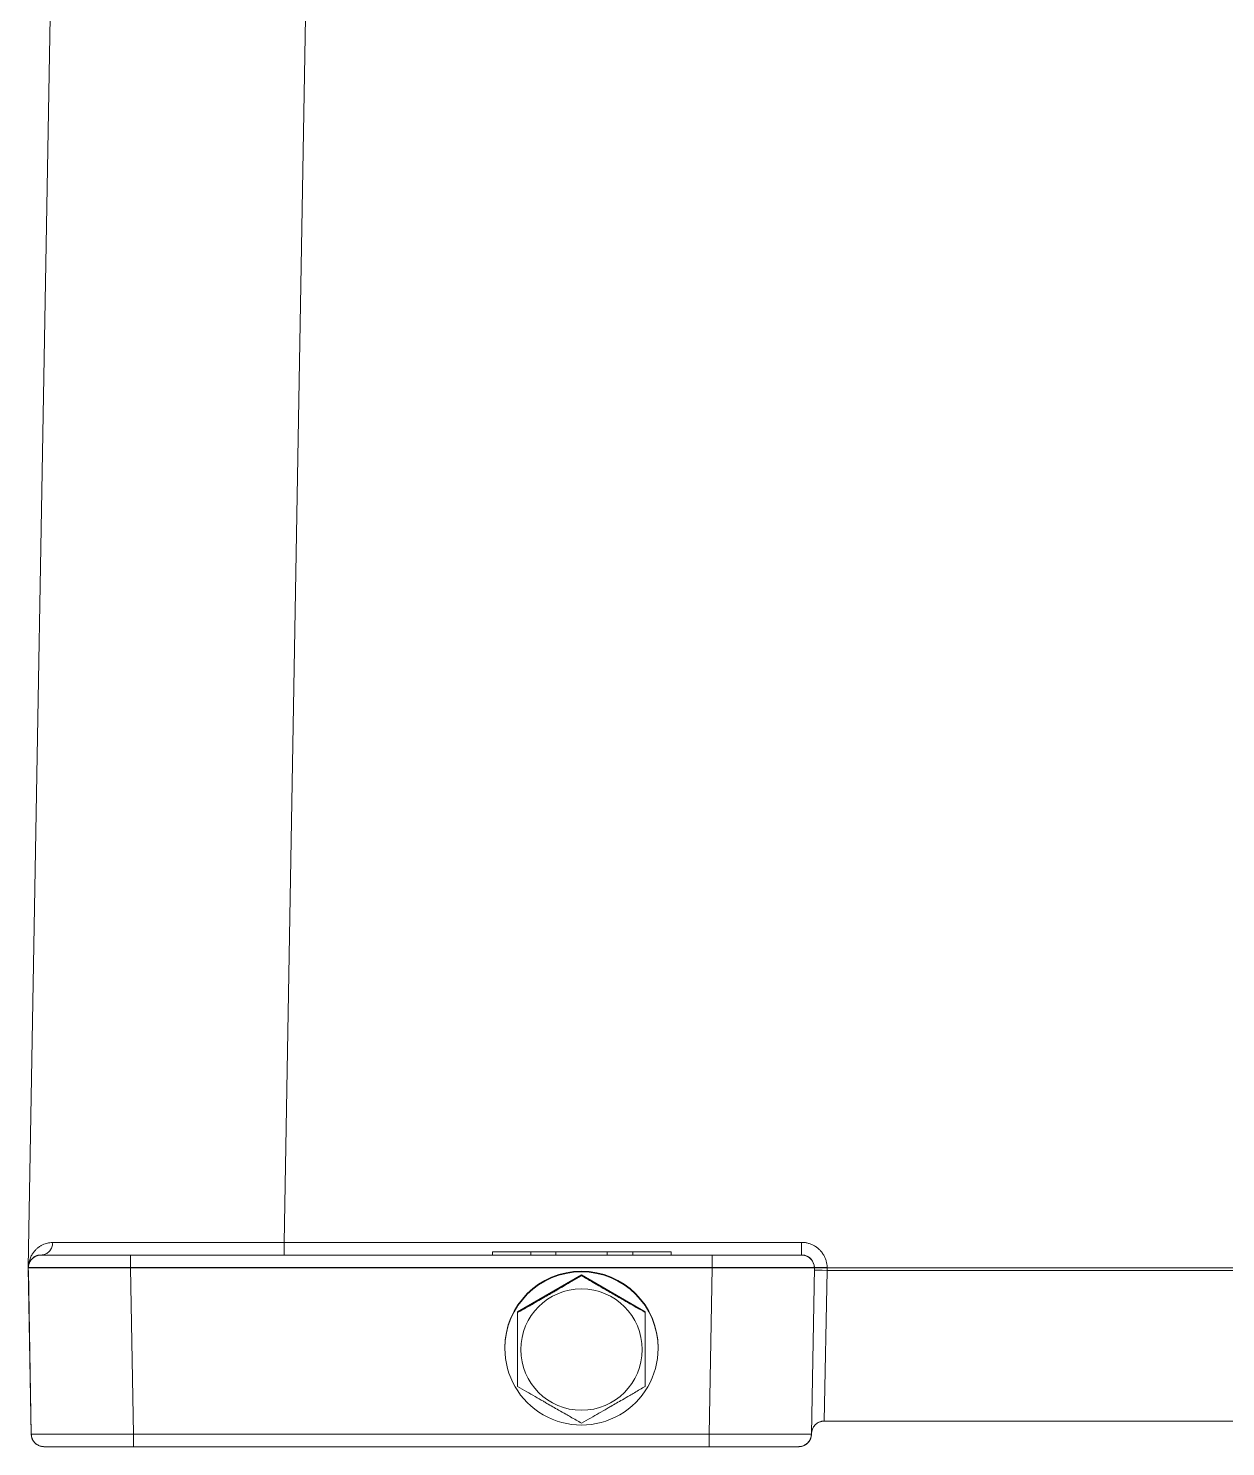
# Model space of a CAD drawing. Header units: millimetres. Extents: x -728 to 992, y -670 to 797.
# Drawn here: x -138.3 to -44.6, y 272.8 to 383.8 of the extents above; entities that cross this region are included whole.
import ezdxf

# ---------------------------------------------------------------- set-up
doc = ezdxf.new("R2010")
doc.units = ezdxf.units.MM
doc.linetypes.add('K5LT_THIN', pattern=[0])

# ---------------------------------------------------------------- blocks, each defined once
blk = doc.blocks.new('U13')
at = {"color": 7, "linetype": 'K5LT_THIN', "lineweight": 18}
for p, q in [((-135.89, 426.05), (-138.32, 286.86)), ((-115.89, 426.05), (-118.28, 288.83)), ((-118.28, 288.83), (-77.76, 288.83)), ((-118.28, 287.84), (-118.28, 288.83)), ((-77.76, 288.83), (-77.76, 287.84)), ((-137.78, 287.73), (-137.8, 287.72)), ((-137.79, 287.73), (-137.78, 287.73)), ((-137.32, 287.84), (-137.32, 287.84)), ((-130.32, 287.84), (-137.32, 287.84)), ((-137.32, 287.84), (-137.32, 287.84)), ((-137.32, 287.84), (-137.32, 287.84)), ((-137.32, 287.84), (-130.32, 287.84)), ((-137.32, 287.84), (-134.97, 287.84)), ((-137.32, 287.84), (-123.32, 287.84)), ((-137.32, 287.84), (-137.32, 287.84)), ((-136.56, 287.84), (-132.07, 287.84)), ((-135.4, 287.84), (-132.92, 287.84)), ((-134.97, 287.84), (-130.65, 287.84)), ((-134.97, 287.84), (-134.86, 287.84)), ((-132.92, 287.84), (-132.07, 287.84)), ((-132.54, 287.84), (-130.32, 287.84)), ((-132.07, 287.84), (-130.32, 287.84)), ((-130.32, 286.86), (-130.32, 287.84)), ((-84.76, 287.84), (-130.32, 287.84)), ((-101.98, 287.84), (-101.98, 288.09)), ((-101.98, 288.09), (-98.97, 288.09)), ((-98.97, 287.84), (-98.97, 288.09)), ((-98.97, 288.09), (-97, 288.09)), ((-97, 288.09), (-93, 288.09)), ((-97, 287.84), (-97, 288.09)), ((-93, 287.84), (-93, 288.09)), ((-93, 288.09), (-90.97, 288.09)), ((-90.97, 287.84), (-90.97, 288.09)), ((-90.97, 288.09), (-87.98, 288.09)), ((-87.98, 287.84), (-87.98, 288.09)), ((-87.98, 287.84), (-87.98, 288.09)), ((-87.98, 288.09), (-87.98, 288.09)), ((-84.76, 287.84), (-84.76, 286.86)), ((-77.76, 287.84), (-84.76, 287.84)), ((-84.76, 287.84), (-77.76, 287.84)), ((-77.76, 287.84), (-77.76, 287.84)), ((-138.32, 286.86), (-138.32, 286.84)), ((-138.32, 286.86), (-138.32, 286.86)), ((-138.32, 286.86), (-138.32, 286.86)), ((-130.32, 286.84), (-138.32, 286.84)), ((-138.32, 286.84), (-138.09, 273.83)), ((-138.31, 286.63), (-138.09, 273.83)), ((-138.1, 287.46), (-138.1, 287.47)), ((-138.1, 287.47), (-138.1, 287.46)), ((-130.32, 286.86), (-130.32, 286.84)), ((-84.76, 286.86), (-130.32, 286.86)), ((-84.76, 286.84), (-130.32, 286.84)), ((-130.32, 286.84), (-130.09, 273.83)), ((-84.76, 286.84), (-84.99, 273.83)), ((-84.76, 286.86), (-84.76, 286.84)), ((-76.76, 286.84), (-84.76, 286.84)), ((-76.76, 286.84), (-76.99, 273.83)), ((-76.76, 286.86), (-76.76, 286.84)), ((-75.76, 286.84), (-76.76, 286.84)), ((-75.77, 286.63), (-75.99, 274.84)), ((-75.76, 286.84), (-75.77, 286.63)), ((96.77, 286.63), (-75.77, 286.63)), ((-75.76, 286.86), (-75.76, 286.84)), ((96.76, 286.84), (-75.76, 286.84)), ((-95, 286.28), (-100, 283.39)), ((-90, 283.39), (-95, 286.28)), ((-95, 286.28), (-95, 286.22)), ((-100, 283.39), (-100, 283.33)), ((-100, 277.56), (-100, 283.33)), ((-90, 283.39), (-90, 283.33)), ((-90, 283.33), (-90, 277.56)), ((-101, 280.56), (-101, 280.58)), ((-101, 280.53), (-101, 280.56)), ((-89, 280.56), (-89, 280.58)), ((-89, 280.53), (-89, 280.56)), ((96.99, 274.84), (-75.99, 274.84)), ((-75.99, 274.84), (-75.99, 274.84)), ((-138.09, 273.83), (-138.09, 273.82)), ((-138.09, 273.82), (-138.09, 273.82)), ((-130.09, 273.83), (-130.09, 272.84)), ((-84.99, 273.83), (-130.09, 273.83)), ((-84.99, 272.84), (-84.99, 273.83)), ((-76.99, 273.86), (-76.99, 273.87)), ((-137.1, 272.84), (-137.09, 272.84)), ((-137.09, 272.84), (-130.09, 272.84)), ((-130.09, 272.84), (-137.09, 272.84)), ((-130.09, 272.84), (-137.09, 272.84)), ((-137.09, 272.84), (-128.09, 272.84)), ((-137.09, 272.84), (-137.09, 272.84)), ((-137.09, 272.84), (-137.09, 272.84)), ((-123.09, 272.84), (-137.09, 272.84)), ((-130.09, 272.84), (-137.09, 272.84)), ((-84.99, 272.84), (-130.09, 272.84)), ((-130.09, 272.84), (-130.09, 272.84)), ((-130.09, 272.84), (-130.09, 272.84)), ((-130.09, 272.84), (-130.09, 272.84)), ((-77.99, 272.84), (-86.99, 272.84)), ((-84.99, 272.84), (-77.99, 272.84)), ((-77.99, 272.84), (-84.99, 272.84)), ((-77.99, 272.84), (-77.99, 272.84)), ((-77.99, 272.84), (-77.99, 272.84))]:
    blk.add_line(p, q, dxfattribs=at)
for centre, start, end in [((-137.32, 286.84), 90, 178.9353), ((-137.32, 286.84), 102.7777, 103.7328), ((-137.32, 286.84), 103.7328, 103.8035), ((-77.76, 286.84), 1, 90), ((-137.32, 286.84), 168.0203, 178.2334), ((-137.32, 286.84), 178.2334, 178.2504), ((-137.32, 286.84), 178.9353, 179), ((-75.99, 273.84), 90, 179), ((-137.09, 273.84), 181, 270), ((-77.99, 273.84), 270, 359)]:
    blk.add_arc(centre, 1, start, end, dxfattribs=at)
for centre, major_axis, ratio, start_param, end_param in [((-95, 280.58), (-6, 0), 0.999848, 3.141593, 6.283185), ((-95, 280.56), (-6, 0), 0.999848, 3.141593, 6.283185), ((-95, 280.56), (-6, 0), 0.999848, 3.141593, 6.283185), ((-95, 280.53), (-6, 0), 0.999848, 3.141593, 6.283185), ((-75.77, 286.62), (-1, 0.017), 0.01745, 4.712694, 6.283185), ((-75.76, 286.88), (1, 0.017), 0.01745, 3.141593, 4.712084), ((-95, 280.53), (-6, 0), 0.999848, 0, 3.141593)]:
    blk.add_ellipse(centre, major_axis=major_axis, ratio=ratio, start_param=start_param, end_param=end_param, dxfattribs=at)
blk.add_ellipse((-95, 280.44), major_axis=(4.75, 0), ratio=0.999848, dxfattribs=at)
for points, knots in [([(-136.41, 288.82), (-136.49, 288.82), (-136.63, 288.81), (-136.83, 288.78), (-137.02, 288.72), (-137.21, 288.64), (-137.41, 288.53), (-137.6, 288.39), (-137.78, 288.22), (-137.94, 288.02), (-138.1, 287.76), (-138.22, 287.48), (-138.3, 287.17), (-138.31, 286.96), (-138.32, 286.86)], [0, 0, 0, 0, 0.061683, 0.116592, 0.171904, 0.235298, 0.307131, 0.384459, 0.462321, 0.555136, 0.657334, 0.77646, 0.890236, 1, 1, 1, 1]), ([(-136.41, 288.82), (-136.41, 288.75), (-136.43, 288.63), (-136.48, 288.45), (-136.55, 288.3), (-136.64, 288.17), (-136.75, 288.06), (-136.87, 287.97), (-137.01, 287.9), (-137.16, 287.85), (-137.26, 287.84), (-137.32, 287.84)], [0, 0, 0, 0, 0.1324254, 0.2478087, 0.35065, 0.4563186, 0.5650283, 0.672845, 0.7785208, 0.8877612, 0.9996688, 0.9996688, 0.9996688, 0.9996688]), ([(-138.32, 286.86), (-138.32, 286.86), (-138.32, 286.87), (-138.32, 286.87), (-138.32, 286.87), (-138.32, 286.88), (-138.31, 286.89), (-138.31, 286.91), (-138.31, 286.92), (-138.31, 286.96), (-138.31, 286.99), (-138.3, 287.03), (-138.3, 287.04), (-138.29, 287.08), (-138.28, 287.11), (-138.26, 287.18), (-138.24, 287.21), (-138.23, 287.25), (-138.23, 287.25), (-138.23, 287.25), (-138.23, 287.26), (-138.22, 287.26), (-138.22, 287.27), (-138.2, 287.3), (-138.19, 287.33), (-138.17, 287.37), (-138.17, 287.37), (-138.16, 287.38), (-138.16, 287.38), (-138.14, 287.42), (-138.12, 287.44), (-138.1, 287.46), (-138.1, 287.46), (-138.09, 287.48), (-138.08, 287.49), (-138.04, 287.53), (-138.01, 287.56), (-137.99, 287.58), (-137.99, 287.59), (-137.98, 287.59), (-137.97, 287.6), (-137.93, 287.64), (-137.89, 287.66), (-137.84, 287.7), (-137.82, 287.71), (-137.81, 287.72), (-137.8, 287.72), (-137.79, 287.72), (-137.78, 287.73), (-137.75, 287.74), (-137.74, 287.75), (-137.71, 287.77), (-137.68, 287.77), (-137.66, 287.78), (-137.66, 287.78), (-137.64, 287.79), (-137.62, 287.8), (-137.58, 287.81), (-137.56, 287.82), (-137.54, 287.82), (-137.54, 287.82), (-137.51, 287.82), (-137.49, 287.83), (-137.41, 287.84), (-137.36, 287.84), (-137.32, 287.84), (-137.32, 287.84), (-137.32, 287.84)], [0.027013, 0.027013, 0.027013, 0.027013, 0.08104, 0.08104, 0.282011, 0.282011, 0.618049, 0.618049, 1.290126, 1.290126, 2.634279, 2.634279, 3.331452, 3.331452, 4.971021, 4.971021, 6.953058, 6.953058, 7.040703, 7.040703, 7.073944, 7.073944, 7.357879, 7.357879, 9.217766, 9.217766, 9.260381, 9.260381, 9.783979, 9.783979, 11.251685, 11.251685, 11.329491, 11.329491, 12.237092, 12.237092, 14.187224, 14.187224, 14.20076, 14.20076, 14.704099, 14.704099, 17.171355, 17.171355, 18.061051, 18.061051, 18.15683, 18.15683, 18.856942, 18.856942, 19.62509, 19.62509, 20.825273, 20.825273, 20.831421, 20.831421, 22.051834, 22.051834, 23.138524, 23.138524, 23.153618, 23.153618, 24.438811, 24.438811, 26.99479, 26.99479, 27, 27, 27, 27]), ([(-137.99, 287.59), (-137.99, 287.58), (-137.99, 287.58), (-137.99, 287.58), (-138, 287.57), (-138.04, 287.53), (-138.07, 287.5), (-138.1, 287.46), (-138.1, 287.46), (-138.1, 287.46)], [23.838922, 23.838922, 23.838922, 23.838922, 23.897201, 23.897201, 24.84094, 24.84094, 30.189418, 30.189418, 30.249068, 30.249068, 30.249068, 30.249068]), ([(-138.1, 287.46), (-138.1, 287.46), (-138.1, 287.46), (-138.1, 287.47), (-138.1, 287.47), (-138.06, 287.51), (-138.02, 287.55), (-137.99, 287.58)], [51.468796, 51.468796, 51.468796, 51.468796, 51.663658, 51.663658, 53.496475, 53.496475, 72.231607, 72.231607, 72.231607, 72.231607]), ([(-138.1, 287.46), (-138.1, 287.46), (-138.1, 287.46), (-138.09, 287.47), (-138.08, 287.48), (-138.05, 287.52), (-138.02, 287.55), (-137.99, 287.58)], [6.683825, 6.683825, 6.683825, 6.683825, 6.729072, 6.729072, 7.081558, 7.081558, 8.398942, 8.398942, 8.398942, 8.398942]), ([(-137.66, 287.78), (-137.66, 287.78), (-137.66, 287.78), (-137.63, 287.79), (-137.59, 287.81), (-137.55, 287.82)], [115.323501, 115.323501, 115.323501, 115.323501, 115.567607, 115.567607, 127.344286, 127.344286, 127.344286, 127.344286]), ([(-137.66, 287.78), (-137.66, 287.78), (-137.66, 287.78), (-137.64, 287.79), (-137.63, 287.79), (-137.59, 287.81), (-137.56, 287.81), (-137.54, 287.82)], [12.364468, 12.364468, 12.364468, 12.364468, 12.367479, 12.367479, 12.896377, 12.896377, 13.706925, 13.706925, 13.706925, 13.706925]), ([(-137.54, 287.82), (-137.54, 287.82), (-137.54, 287.82), (-137.54, 287.82), (-137.54, 287.82), (-137.56, 287.81), (-137.58, 287.81), (-137.62, 287.8), (-137.64, 287.79), (-137.66, 287.78)], [6.430541, 6.430541, 6.430541, 6.430541, 6.44517, 6.44517, 6.457686, 6.457686, 8.440511, 8.440511, 10.704387, 10.704387, 10.704387, 10.704387]), ([(-76.76, 286.86), (-76.76, 286.86), (-76.76, 286.86), (-76.76, 286.87), (-76.76, 286.87), (-76.76, 286.88), (-76.76, 286.88), (-76.76, 286.89), (-76.77, 286.9), (-76.77, 286.93), (-76.77, 286.94), (-76.77, 286.99), (-76.78, 287.02), (-76.8, 287.1), (-76.81, 287.14), (-76.84, 287.23), (-76.86, 287.27), (-76.9, 287.35), (-76.93, 287.39), (-76.98, 287.47), (-77.01, 287.51), (-77.08, 287.57), (-77.11, 287.61), (-77.19, 287.66), (-77.23, 287.69), (-77.31, 287.74), (-77.35, 287.76), (-77.44, 287.79), (-77.48, 287.81), (-77.57, 287.83), (-77.62, 287.83), (-77.7, 287.84), (-77.73, 287.84), (-77.76, 287.84)], [0.000114, 0.000114, 0.000114, 0.000114, 0.009643, 0.009643, 0.213309, 0.213309, 0.426847, 0.426847, 0.853922, 0.853922, 1.708072, 1.708072, 3.416373, 3.416373, 5.772783, 5.772783, 8.176277, 8.176277, 10.615019, 10.615019, 13.076375, 13.076375, 15.546947, 15.546947, 18.012947, 18.012947, 20.4606, 20.4606, 22.876556, 22.876556, 25.248268, 25.248268, 27, 27, 27, 27]), ([(-77.76, 287.84), (-77.76, 287.84), (-77.76, 287.84), (-77.76, 287.84), (-77.75, 287.84), (-77.74, 287.84), (-77.74, 287.84), (-77.72, 287.84), (-77.71, 287.84), (-77.68, 287.84), (-77.67, 287.84), (-77.63, 287.84), (-77.62, 287.83), (-77.58, 287.83), (-77.57, 287.82), (-77.54, 287.82), (-77.52, 287.82), (-77.51, 287.81)], [0.043529, 0.043529, 0.043529, 0.043529, 0.087058, 0.087058, 0.39271, 0.39271, 0.82895, 0.82895, 1.701429, 1.701429, 3.101429, 3.101429, 4.501429, 4.501429, 5.901429, 5.901429, 7, 7, 7, 7]), ([(-138.32, 286.87), (-138.32, 286.88), (-138.32, 286.88), (-138.32, 286.88), (-138.32, 286.88), (-138.32, 286.88), (-138.32, 286.88), (-138.32, 286.88), (-138.32, 286.88), (-138.32, 286.88), (-138.32, 286.88), (-138.32, 286.89), (-138.32, 286.89), (-138.31, 286.89), (-138.31, 286.9), (-138.31, 286.91), (-138.31, 286.92), (-138.31, 286.93), (-138.31, 286.94), (-138.31, 286.96), (-138.31, 286.97), (-138.31, 286.99), (-138.3, 286.99), (-138.3, 287), (-138.3, 287.01), (-138.3, 287.02), (-138.3, 287.02), (-138.3, 287.02)], [0.014564, 0.014564, 0.014564, 0.014564, 0.180495, 0.180495, 0.360991, 0.360991, 0.541486, 0.541486, 0.89511, 0.89511, 1.609725, 1.609725, 2.324339, 2.324339, 4.580809, 4.580809, 8.266508, 8.266508, 13.266508, 13.266508, 18.266508, 18.266508, 20.261821, 20.261821, 23.266508, 23.266508, 24.757599, 24.757599, 24.757599, 24.757599]), ([(-138.32, 286.88), (-138.32, 286.88), (-138.32, 286.88), (-138.32, 286.88), (-138.32, 286.88), (-138.32, 286.88), (-138.32, 286.88), (-138.32, 286.88), (-138.32, 286.88), (-138.32, 286.88), (-138.32, 286.88), (-138.32, 286.88), (-138.32, 286.88), (-138.32, 286.88), (-138.32, 286.88), (-138.32, 286.88), (-138.32, 286.88), (-138.32, 286.88), (-138.32, 286.88), (-138.32, 286.88), (-138.32, 286.88), (-138.32, 286.88), (-138.32, 286.89), (-138.31, 286.89), (-138.31, 286.89), (-138.31, 286.9), (-138.31, 286.9), (-138.31, 286.92), (-138.31, 286.92), (-138.31, 286.94), (-138.31, 286.95), (-138.31, 286.97), (-138.31, 286.98), (-138.3, 286.99), (-138.3, 286.99), (-138.3, 286.99)], [0.011992, 0.011992, 0.011992, 0.011992, 0.017857, 0.017857, 0.035714, 0.035714, 0.071429, 0.071429, 0.094809, 0.094809, 0.142857, 0.142857, 0.239111, 0.239111, 0.318014, 0.318014, 0.475819, 0.475819, 0.791428, 0.791428, 1.422647, 1.422647, 1.971667, 1.971667, 3.069706, 3.069706, 5.331381, 5.331381, 9.789133, 9.789133, 14.789133, 14.789133, 19.789133, 19.789133, 20.690134, 20.690134, 20.690134, 20.690134]), ([(-138.29, 287.05), (-138.29, 287.08), (-138.28, 287.1), (-138.26, 287.17), (-138.24, 287.21), (-138.23, 287.25)], [1.972848, 1.972848, 1.972848, 1.972848, 2.786137, 2.786137, 4.133026, 4.133026, 4.133026, 4.133026]), ([(-138.23, 287.26), (-138.23, 287.26), (-138.23, 287.26), (-138.21, 287.28), (-138.2, 287.31), (-138.19, 287.34), (-138.18, 287.34), (-138.18, 287.35), (-138.17, 287.36), (-138.17, 287.37), (-138.17, 287.37), (-138.17, 287.37)], [20.918076, 20.918076, 20.918076, 20.918076, 20.973407, 20.973407, 31.524971, 31.524971, 34.437302, 34.437302, 36.957241, 36.957241, 37.124744, 37.124744, 37.124744, 37.124744]), ([(-138.23, 287.26), (-138.21, 287.29), (-138.19, 287.33), (-138.17, 287.36), (-138.17, 287.36), (-138.17, 287.36), (-138.17, 287.37), (-138.17, 287.37)], [4.199053, 4.199053, 4.199053, 4.199053, 5.446129, 5.446129, 5.449767, 5.449767, 5.474155, 5.474155, 5.474155, 5.474155]), ([(-138.17, 287.37), (-138.18, 287.35), (-138.18, 287.34), (-138.2, 287.31), (-138.21, 287.28), (-138.23, 287.26), (-138.23, 287.26), (-138.23, 287.26)], [34.627195, 34.627195, 34.627195, 34.627195, 36.342539, 36.342539, 39.569276, 39.569276, 39.596138, 39.596138, 39.596138, 39.596138]), ([(-138.19, 287.33), (-138.19, 287.33), (-138.18, 287.34), (-138.18, 287.35), (-138.17, 287.36), (-138.17, 287.36), (-138.17, 287.36), (-138.17, 287.37)], [32.110598, 32.110598, 32.110598, 32.110598, 34.267485, 34.267485, 37.46804, 37.46804, 37.63188, 37.63188, 37.63188, 37.63188]), ([(-138.17, 287.37), (-138.17, 287.36), (-138.17, 287.36), (-138.18, 287.35), (-138.18, 287.34), (-138.19, 287.33)], [41.727997, 41.727997, 41.727997, 41.727997, 41.802418, 41.802418, 43.675165, 43.675165, 43.675165, 43.675165]), ([(-100, 283.33), (-99.72, 283.5), (-99.31, 283.73), (-98.71, 284.07), (-98.09, 284.43), (-97.5, 284.77), (-96.67, 285.25), (-95.9, 285.7), (-95.24, 286.08), (-95, 286.22)], [0, 0, 0, 0, 1.73793, 2.476288, 3.615726, 5.414496, 5.956532, 8.542278, 10, 10, 10, 10]), ([(-95, 286.22), (-94.72, 286.06), (-94.31, 285.82), (-93.71, 285.47), (-93.09, 285.11), (-92.5, 284.77), (-91.67, 284.29), (-90.9, 283.85), (-90.24, 283.47), (-90, 283.33)], [0, 0, 0, 0, 1.73793, 2.476288, 3.615726, 5.414496, 5.956532, 8.542278, 10, 10, 10, 10]), ([(-95, 274.68), (-95.28, 274.84), (-95.69, 275.07), (-96.29, 275.41), (-96.91, 275.77), (-97.5, 276.11), (-98.33, 276.59), (-99.1, 277.04), (-99.76, 277.42), (-100, 277.56)], [0, 0, 0, 0, 1.73793, 2.476288, 3.615726, 5.414496, 5.956532, 8.542278, 10, 10, 10, 10]), ([(-90, 277.56), (-90.28, 277.4), (-90.69, 277.16), (-91.29, 276.81), (-91.91, 276.45), (-92.5, 276.11), (-93.33, 275.63), (-94.1, 275.19), (-94.76, 274.81), (-95, 274.68)], [0, 0, 0, 0, 1.73793, 2.476288, 3.615726, 5.414496, 5.956532, 8.542278, 10, 10, 10, 10]), ([(-75.99, 274.84), (-75.99, 274.84), (-75.99, 274.84), (-75.99, 274.84), (-76, 274.84), (-76, 274.84), (-76, 274.84), (-76.01, 274.84), (-76.02, 274.84), (-76.04, 274.84), (-76.05, 274.84), (-76.09, 274.84), (-76.11, 274.84), (-76.18, 274.83), (-76.21, 274.82), (-76.26, 274.81), (-76.26, 274.81), (-76.31, 274.79), (-76.36, 274.78), (-76.44, 274.74), (-76.48, 274.72), (-76.56, 274.67), (-76.6, 274.64), (-76.67, 274.58), (-76.71, 274.54), (-76.77, 274.47), (-76.8, 274.44), (-76.85, 274.36), (-76.87, 274.32), (-76.91, 274.23), (-76.93, 274.19), (-76.96, 274.1), (-76.97, 274.06), (-76.98, 273.96), (-76.99, 273.91), (-76.99, 273.86)], [0.009925, 0.009925, 0.009925, 0.009925, 0.033451, 0.033451, 0.129853, 0.129853, 0.282007, 0.282007, 0.586315, 0.586315, 1.19493, 1.19493, 2.401011, 2.401011, 4.206787, 4.206787, 4.563706, 4.563706, 6.774513, 6.774513, 9.021958, 9.021958, 11.294642, 11.294642, 13.580345, 13.580345, 15.866357, 15.866357, 18.139849, 18.139849, 20.388251, 20.388251, 22.599624, 22.599624, 25, 25, 25, 25]), ([(-138.09, 273.83), (-138.09, 273.83), (-138.09, 273.83), (-138.09, 273.82), (-138.09, 273.82), (-138.09, 273.81), (-138.09, 273.81), (-138.09, 273.79), (-138.09, 273.79), (-138.09, 273.76), (-138.08, 273.75), (-138.08, 273.71), (-138.08, 273.7), (-138.07, 273.67), (-138.07, 273.65), (-138.06, 273.59), (-138.04, 273.54), (-138.01, 273.46), (-137.99, 273.42), (-137.95, 273.33), (-137.93, 273.29), (-137.87, 273.22), (-137.84, 273.18), (-137.77, 273.11), (-137.74, 273.08), (-137.66, 273.02), (-137.62, 273), (-137.54, 272.95), (-137.5, 272.93), (-137.41, 272.9), (-137.37, 272.88), (-137.28, 272.86), (-137.23, 272.85), (-137.16, 272.85), (-137.12, 272.84), (-137.09, 272.84)], [0.000114, 0.000114, 0.000114, 0.000114, 0.009643, 0.009643, 0.213309, 0.213309, 0.426847, 0.426847, 0.853922, 0.853922, 1.708072, 1.708072, 2.470666, 2.470666, 3.416373, 3.416373, 5.772783, 5.772783, 8.176277, 8.176277, 10.615019, 10.615019, 13.076375, 13.076375, 15.546947, 15.546947, 18.012947, 18.012947, 20.4606, 20.4606, 22.876556, 22.876556, 25.248268, 25.248268, 27, 27, 27, 27]), ([(-138.09, 273.83), (-138.09, 273.78), (-138.08, 273.74), (-138.08, 273.69), (-138.08, 273.69), (-138.08, 273.68), (-138.08, 273.68), (-138.08, 273.68)], [0.000152, 0.000152, 0.000152, 0.000152, 2.380375, 2.380375, 2.562135, 2.562135, 2.597497, 2.597497, 2.597497, 2.597497]), ([(-76.99, 273.83), (-76.99, 273.83), (-76.99, 273.82), (-76.99, 273.82), (-76.99, 273.81), (-76.99, 273.8), (-76.99, 273.8), (-76.99, 273.78), (-76.99, 273.77), (-76.99, 273.76), (-76.99, 273.75), (-77, 273.73), (-77, 273.7), (-77.01, 273.63), (-77.02, 273.59), (-77.05, 273.5), (-77.07, 273.46), (-77.11, 273.38), (-77.13, 273.33), (-77.18, 273.26), (-77.21, 273.22), (-77.27, 273.15), (-77.3, 273.11), (-77.38, 273.05), (-77.41, 273.03), (-77.49, 272.97), (-77.54, 272.95), (-77.62, 272.91), (-77.66, 272.9), (-77.75, 272.87), (-77.8, 272.86), (-77.89, 272.85), (-77.94, 272.84), (-77.99, 272.84)], [0, 0, 0, 0, 0.08104, 0.08104, 0.282011, 0.282011, 0.618049, 0.618049, 1.233027, 1.233027, 1.290126, 1.290126, 2.634279, 2.634279, 4.97102, 4.97102, 7.357879, 7.357879, 9.783979, 9.783979, 12.237092, 12.237092, 14.704099, 14.704099, 17.171355, 17.171355, 19.62509, 19.62509, 22.051834, 22.051834, 24.438811, 24.438811, 27, 27, 27, 27]), ([(-76.99, 273.76), (-77, 273.75), (-77, 273.74), (-77, 273.7), (-77.01, 273.66), (-77.02, 273.59), (-77.04, 273.54), (-77.07, 273.46), (-77.09, 273.42), (-77.13, 273.33), (-77.15, 273.29), (-77.21, 273.22), (-77.24, 273.18), (-77.31, 273.11), (-77.34, 273.08), (-77.42, 273.02), (-77.46, 273), (-77.54, 272.95), (-77.58, 272.93), (-77.67, 272.9), (-77.71, 272.88), (-77.8, 272.86), (-77.84, 272.85), (-77.92, 272.85), (-77.96, 272.84), (-77.99, 272.84)], [1.278761, 1.278761, 1.278761, 1.278761, 1.771711, 1.771711, 3.543709, 3.543709, 5.987387, 5.987387, 8.479897, 8.479897, 11.008962, 11.008962, 13.561478, 13.561478, 16.123548, 16.123548, 18.680871, 18.680871, 21.21916, 21.21916, 23.724568, 23.724568, 26.184081, 26.184081, 28, 28, 28, 28])]:
    blk.add_open_spline(points, degree=3, knots=knots, dxfattribs=at)
for points, weights in [([(-118.28, 288.83), (-126.28, 288.82), (-133.03, 288.82), (-136.41, 288.82)], [1, 0.895599568132, 0.895599568132, 1]), ([(-75.76, 286.86), (-75.78, 288.02), (-76.61, 288.83), (-77.76, 288.83)], [1, 0.808833632769, 0.808833632769, 1]), ([(-138.32, 286.86), (-138.31, 286.87), (-135, 286.87), (-130.32, 286.86)], [0.99984464931, 0.804809654128, 0.804861437691, 1]), ([(-84.76, 286.86), (-80.08, 286.87), (-76.76, 286.87), (-76.76, 286.86)], [1, 0.804837743691, 0.804809644429, 0.999915702213]), ([(-130.09, 273.83), (-134.77, 273.82), (-138.09, 273.82), (-138.09, 273.83)], [1, 0.804837743691, 0.804809644429, 0.999915702213]), ([(-76.99, 273.83), (-76.99, 273.82), (-80.31, 273.82), (-84.99, 273.83)], [0.99984464931, 0.804809654128, 0.804861437691, 1])]:
    blk.add_rational_spline(points, weights, degree=3, dxfattribs=at)
blk.add_open_spline([(-137.81, 287.71), (-137.8, 287.72), (-137.79, 287.72), (-137.79, 287.73)], degree=3, dxfattribs=at)
blk = doc.blocks.new('U0')
blk.add_blockref('U13', (0, 0))

msp = doc.modelspace()

# ---------------------------------------------------------------- block references
msp.add_blockref('U0', (0, 0))

doc.saveas('drawing.dxf')
